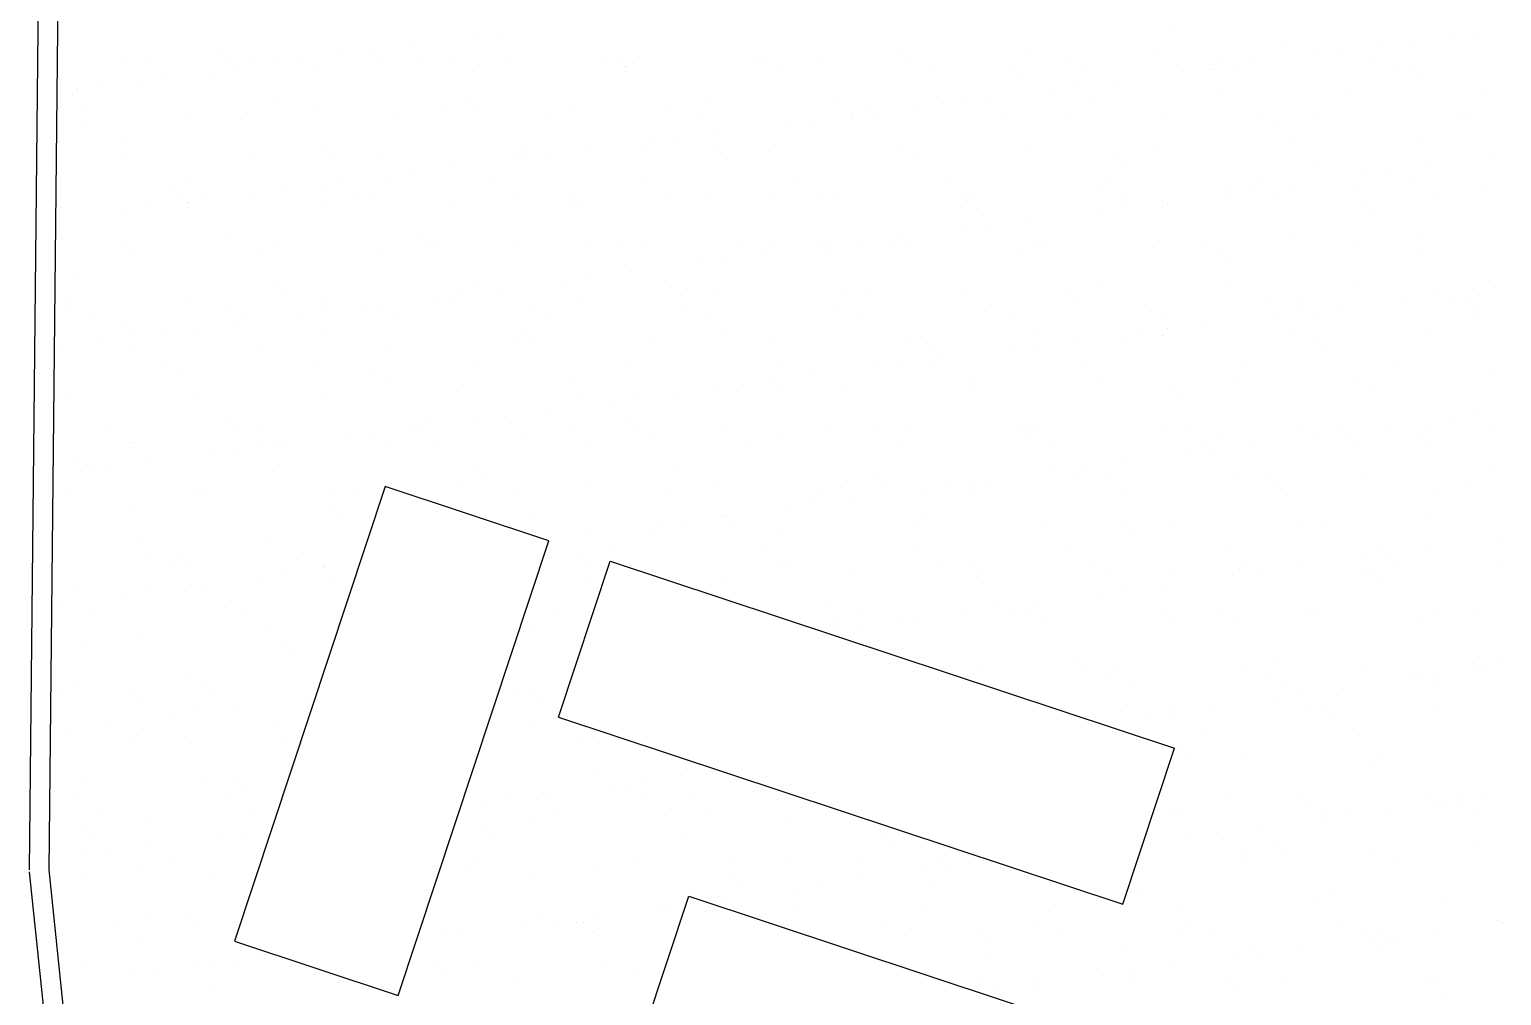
# Model space of a CAD drawing. Extents: x 472704 to 474638, y 1059265 to 1060325.
# Drawn here: x 473688.9 to 473778.5, y 1059547.4 to 1059606.2 of the extents above; entities that cross this region are included whole.
import ezdxf

# ---------------------------------------------------------------- set-up
doc = ezdxf.new("R2010")
doc.units = 0
doc.header["$LTSCALE"] = 0.4
doc.header["$MEASUREMENT"] = 0
for name, color, linetype in [('A-VIA-N', 7, 'CONTINUOUS'), ('PARCELASPEOPUESTAS', 3, 'CONTINUOUS'), ('PRIVADO', 3, 'CONTINUOUS'), ('VIAPROPUESTA', 7, 'CONTINUOUS')]:
    doc.layers.add(name, color=color, linetype=linetype)
doc.layers.add('AREAS VERDAS', color=72, linetype='CONTINUOUS', lineweight=25)
doc.layers.add('MODULOS', color=230, linetype='CONTINUOUS', lineweight=25)

msp = doc.modelspace()

# ---------------------------------------------------------------- linework, layer by layer
at = {"layer": 'A-VIA-N', "linetype": 'Continuous'}
msp.add_line((473688.901, 1059555.033), (473690.686, 1059725.191), dxfattribs=at)
at = {"layer": 'AREAS VERDAS', "color": 64, "linetype": 'Continuous'}
for p, q in [((473716.031, 1059605.71), (473716.031, 1059605.71)), ((473717.592, 1059605.916), (473717.592, 1059605.916)), ((473758.47, 1059606.163), (473758.47, 1059606.163)), ((473775.324, 1059605.749), (473775.324, 1059605.749)), ((473776.885, 1059605.955), (473776.885, 1059605.955)), ((473700.527, 1059604.774), (473700.527, 1059604.774)), ((473709.517, 1059604.853), (473709.517, 1059604.853)), ((473711.956, 1059605.174), (473711.956, 1059605.174)), ((473741.81, 1059604.81), (473741.81, 1059604.81)), ((473749.663, 1059604.91), (473749.663, 1059604.91)), ((473757.337, 1059604.873), (473757.337, 1059604.873)), ((473765.44, 1059605.165), (473765.44, 1059605.165)), ((473767.249, 1059604.686), (473767.249, 1059604.686)), ((473768.81, 1059604.892), (473768.81, 1059604.892)), ((473771.249, 1059605.213), (473771.249, 1059605.213)), ((473773.293, 1059605.265), (473773.293, 1059605.265)), ((473694.551, 1059604.099), (473694.551, 1059604.099)), ((473695.911, 1059604.392), (473695.911, 1059604.392)), ((473701.08, 1059604.267), (473701.08, 1059604.267)), ((473701.442, 1059603.79), (473701.442, 1059603.79)), ((473702.404, 1059604.2), (473702.404, 1059604.2)), ((473703.881, 1059604.111), (473703.881, 1059604.111)), ((473705.254, 1059604.409), (473705.254, 1059604.409)), ((473707.955, 1059604.647), (473707.955, 1059604.647)), ((473710.078, 1059604.163), (473710.078, 1059604.163)), ((473712.709, 1059604.508), (473712.709, 1059604.508)), ((473714.596, 1059604.425), (473714.596, 1059604.425)), ((473718.181, 1059604.455), (473718.181, 1059604.455)), ((473723.939, 1059604.442), (473723.939, 1059604.442)), ((473724.713, 1059604.405), (473724.713, 1059604.405)), ((473725.266, 1059603.898), (473725.266, 1059603.898)), ((473726.033, 1059604.555), (473726.033, 1059604.555)), ((473733.281, 1059604.459), (473733.281, 1059604.459)), ((473733.708, 1059604.518), (473733.708, 1059604.518)), ((473736.894, 1059604.14), (473736.894, 1059604.14)), ((473742.623, 1059604.476), (473742.623, 1059604.476)), ((473748.899, 1059604.037), (473748.899, 1059604.037)), ((473751.966, 1059604.493), (473751.966, 1059604.493)), ((473760.735, 1059603.828), (473760.735, 1059603.828)), ((473761.08, 1059603.772), (473761.08, 1059603.772)), ((473761.308, 1059604.51), (473761.308, 1059604.51)), ((473763.174, 1059604.149), (473763.174, 1059604.149)), ((473770.651, 1059604.527), (473770.651, 1059604.527)), ((473695.805, 1059603.048), (473695.805, 1059603.048)), ((473697.176, 1059603.586), (473697.176, 1059603.586)), ((473699.88, 1059603.584), (473699.88, 1059603.584)), ((473706.519, 1059603.603), (473706.519, 1059603.603)), ((473715.861, 1059603.62), (473715.861, 1059603.62)), ((473725.204, 1059603.637), (473725.204, 1059603.637)), ((473734.546, 1059603.654), (473734.546, 1059603.654)), ((473743.888, 1059603.67), (473743.888, 1059603.67)), ((473749.452, 1059603.53), (473749.452, 1059603.53)), ((473753.231, 1059603.687), (473753.231, 1059603.687)), ((473755.098, 1059603.086), (473755.098, 1059603.086)), ((473759.173, 1059603.623), (473759.173, 1059603.623)), ((473762.573, 1059603.704), (473762.573, 1059603.704)), ((473771.916, 1059603.721), (473771.916, 1059603.721)), ((473773.084, 1059603.668), (473773.084, 1059603.668)), ((473773.637, 1059603.162), (473773.637, 1059603.162)), ((473691.509, 1059602.141), (473691.509, 1059602.141)), ((473691.805, 1059602.521), (473691.805, 1059602.521)), ((473693.366, 1059602.727), (473693.366, 1059602.727)), ((473747.023, 1059602.023), (473747.023, 1059602.023)), ((473751.098, 1059602.56), (473751.098, 1059602.56)), ((473752.659, 1059602.765), (473752.659, 1059602.765)), ((473753.72, 1059602.097), (473753.72, 1059602.097)), ((473761.572, 1059602.198), (473761.572, 1059602.198)), ((473769.247, 1059602.161), (473769.247, 1059602.161)), ((473777.349, 1059602.453), (473777.349, 1059602.453)), ((473690.683, 1059601.132), (473690.683, 1059601.132)), ((473692.062, 1059601.634), (473692.062, 1059601.634)), ((473698.358, 1059601.095), (473698.358, 1059601.095)), ((473703.69, 1059601.875), (473703.69, 1059601.875)), ((473706.46, 1059601.387), (473706.46, 1059601.387)), ((473714.313, 1059601.487), (473714.313, 1059601.487)), ((473715.695, 1059601.772), (473715.695, 1059601.772)), ((473716.248, 1059601.265), (473716.248, 1059601.265)), ((473721.987, 1059601.45), (473721.987, 1059601.45)), ((473727.876, 1059601.507), (473727.876, 1059601.507)), ((473730.09, 1059601.742), (473730.09, 1059601.742)), ((473737.943, 1059601.842), (473737.943, 1059601.842)), ((473739.88, 1059601.404), (473739.88, 1059601.404)), ((473743.023, 1059601.497), (473743.023, 1059601.497)), ((473744.584, 1059601.702), (473744.584, 1059601.702)), ((473745.617, 1059601.806), (473745.617, 1059601.806)), ((473752.061, 1059601.139), (473752.061, 1059601.139)), ((473692.388, 1059600.667), (473692.388, 1059600.667)), ((473701.731, 1059600.684), (473701.731, 1059600.684)), ((473711.073, 1059600.701), (473711.073, 1059600.701)), ((473720.416, 1059600.718), (473720.416, 1059600.718)), ((473729.758, 1059600.735), (473729.758, 1059600.735)), ((473734.947, 1059600.433), (473734.947, 1059600.433)), ((473736.509, 1059600.639), (473736.509, 1059600.639)), ((473738.948, 1059600.96), (473738.948, 1059600.96)), ((473739.1, 1059600.752), (473739.1, 1059600.752)), ((473740.433, 1059600.897), (473740.433, 1059600.897)), ((473748.443, 1059600.769), (473748.443, 1059600.769)), ((473757.785, 1059600.786), (473757.785, 1059600.786)), ((473764.066, 1059601.035), (473764.066, 1059601.035)), ((473764.619, 1059600.529), (473764.619, 1059600.529)), ((473767.128, 1059600.803), (473767.128, 1059600.803)), ((473776.247, 1059600.77), (473776.247, 1059600.77)), ((473776.47, 1059600.82), (473776.47, 1059600.82)), ((473726.872, 1059599.37), (473726.872, 1059599.37)), ((473728.434, 1059599.576), (473728.434, 1059599.576)), ((473730.872, 1059599.897), (473730.872, 1059599.897)), ((473765.629, 1059599.385), (473765.629, 1059599.385)), ((473773.482, 1059599.485), (473773.482, 1059599.485)), ((473694.672, 1059599.242), (473694.672, 1059599.242)), ((473702.593, 1059598.419), (473702.593, 1059598.419)), ((473706.676, 1059599.139), (473706.676, 1059599.139)), ((473707.229, 1059598.632), (473707.229, 1059598.632)), ((473710.267, 1059598.382), (473710.267, 1059598.382)), ((473718.37, 1059598.674), (473718.37, 1059598.674)), ((473718.857, 1059598.874), (473718.857, 1059598.874)), ((473720.358, 1059598.513), (473720.358, 1059598.513)), ((473722.797, 1059598.834), (473722.797, 1059598.834)), ((473726.222, 1059598.774), (473726.222, 1059598.774)), ((473730.862, 1059598.771), (473730.862, 1059598.771)), ((473733.897, 1059598.738), (473733.897, 1059598.738)), ((473741.999, 1059599.03), (473741.999, 1059599.03)), ((473743.043, 1059598.505), (473743.043, 1059598.505)), ((473749.852, 1059599.13), (473749.852, 1059599.13)), ((473755.047, 1059598.402), (473755.047, 1059598.402)), ((473757.526, 1059599.093), (473757.526, 1059599.093)), ((473694.74, 1059598.319), (473694.74, 1059598.319)), ((473714.722, 1059597.771), (473714.722, 1059597.771)), ((473718.797, 1059598.307), (473718.797, 1059598.307)), ((473731.415, 1059598.264), (473731.415, 1059598.264)), ((473755.6, 1059597.896), (473755.6, 1059597.896)), ((473767.229, 1059598.137), (473767.229, 1059598.137)), ((473771.576, 1059597.488), (473771.576, 1059597.488)), ((473774.015, 1059597.809), (473774.015, 1059597.809)), ((473778.09, 1059598.346), (473778.09, 1059598.346)), ((473698.334, 1059596.879), (473698.334, 1059596.879)), ((473706.647, 1059596.708), (473706.647, 1059596.708)), ((473707.677, 1059596.896), (473707.677, 1059596.896)), ((473710.721, 1059597.244), (473710.721, 1059597.244)), ((473712.283, 1059597.45), (473712.283, 1059597.45)), ((473717.019, 1059596.913), (473717.019, 1059596.913)), ((473726.361, 1059596.93), (473726.361, 1059596.93)), ((473735.704, 1059596.947), (473735.704, 1059596.947)), ((473745.046, 1059596.964), (473745.046, 1059596.964)), ((473754.389, 1059596.981), (473754.389, 1059596.981)), ((473763.731, 1059596.998), (473763.731, 1059596.998)), ((473765.94, 1059596.746), (473765.94, 1059596.746)), ((473770.015, 1059597.283), (473770.015, 1059597.283)), ((473773.074, 1059597.015), (473773.074, 1059597.015)), ((473777.538, 1059596.672), (473777.538, 1059596.672)), ((473697.658, 1059596.506), (473697.658, 1059596.506)), ((473698.211, 1059595.999), (473698.211, 1059595.999)), ((473699.599, 1059596.073), (473699.599, 1059596.073)), ((473702.646, 1059596.181), (473702.646, 1059596.181)), ((473704.208, 1059596.386), (473704.208, 1059596.386)), ((473708.942, 1059596.09), (473708.942, 1059596.09)), ((473709.839, 1059596.241), (473709.839, 1059596.241)), ((473714.502, 1059595.707), (473714.502, 1059595.707)), ((473718.284, 1059596.107), (473718.284, 1059596.107)), ((473721.843, 1059596.138), (473721.843, 1059596.138)), ((473727.626, 1059596.124), (473727.626, 1059596.124)), ((473730.279, 1059595.962), (473730.279, 1059595.962)), ((473734.025, 1059595.872), (473734.025, 1059595.872)), ((473736.969, 1059596.141), (473736.969, 1059596.141)), ((473738.132, 1059596.062), (473738.132, 1059596.062)), ((473745.806, 1059596.025), (473745.806, 1059596.025)), ((473746.029, 1059595.769), (473746.029, 1059595.769)), ((473746.311, 1059596.158), (473746.311, 1059596.158)), ((473753.909, 1059596.317), (473753.909, 1059596.317)), ((473755.654, 1059596.175), (473755.654, 1059596.175)), ((473761.761, 1059596.417), (473761.761, 1059596.417)), ((473761.939, 1059596.219), (473761.939, 1059596.219)), ((473763.501, 1059596.425), (473763.501, 1059596.425)), ((473764.996, 1059596.192), (473764.996, 1059596.192)), ((473769.436, 1059596.38), (473769.436, 1059596.38)), ((473774.339, 1059596.209), (473774.339, 1059596.209)), ((473690.872, 1059595.351), (473690.872, 1059595.351)), ((473694.571, 1059595.118), (473694.571, 1059595.118)), ((473696.132, 1059595.323), (473696.132, 1059595.323)), ((473698.547, 1059595.314), (473698.547, 1059595.314)), ((473698.571, 1059595.644), (473698.571, 1059595.644)), ((473706.649, 1059595.606), (473706.649, 1059595.606)), ((473722.176, 1059595.67), (473722.176, 1059595.67)), ((473722.396, 1059595.631), (473722.396, 1059595.631)), ((473746.582, 1059595.263), (473746.582, 1059595.263)), ((473753.864, 1059595.156), (473753.864, 1059595.156)), ((473755.425, 1059595.362), (473755.425, 1059595.362)), ((473757.864, 1059595.683), (473757.864, 1059595.683)), ((473758.21, 1059595.504), (473758.21, 1059595.504)), ((473770.215, 1059595.401), (473770.215, 1059595.401)), ((473770.768, 1059594.894), (473770.768, 1059594.894)), ((473745.789, 1059594.093), (473745.789, 1059594.093)), ((473747.35, 1059594.299), (473747.35, 1059594.299)), ((473749.789, 1059594.62), (473749.789, 1059594.62)), ((473694.811, 1059593.155), (473694.811, 1059593.155)), ((473700.821, 1059593.608), (473700.821, 1059593.608)), ((473704.154, 1059593.172), (473704.154, 1059593.172)), ((473712.825, 1059593.505), (473712.825, 1059593.505)), ((473713.496, 1059593.189), (473713.496, 1059593.189)), ((473722.838, 1059593.206), (473722.838, 1059593.206)), ((473725.006, 1059593.239), (473725.006, 1059593.239)), ((473732.181, 1059593.223), (473732.181, 1059593.223)), ((473737.011, 1059593.136), (473737.011, 1059593.136)), ((473737.713, 1059593.03), (473737.713, 1059593.03)), ((473739.275, 1059593.236), (473739.275, 1059593.236)), ((473741.523, 1059593.24), (473741.523, 1059593.24)), ((473741.714, 1059593.557), (473741.714, 1059593.557)), ((473742.188, 1059593.249), (473742.188, 1059593.249)), ((473750.041, 1059593.349), (473750.041, 1059593.349)), ((473750.866, 1059593.257), (473750.866, 1059593.257)), ((473757.715, 1059593.312), (473757.715, 1059593.312)), ((473760.208, 1059593.274), (473760.208, 1059593.274)), ((473765.818, 1059593.604), (473765.818, 1059593.604)), ((473769.551, 1059593.291), (473769.551, 1059593.291)), ((473773.671, 1059593.705), (473773.671, 1059593.705)), ((473694.929, 1059592.539), (473694.929, 1059592.539)), ((473702.782, 1059592.639), (473702.782, 1059592.639)), ((473710.456, 1059592.602), (473710.456, 1059592.602)), ((473713.378, 1059592.998), (473713.378, 1059592.998)), ((473718.559, 1059592.894), (473718.559, 1059592.894)), ((473726.411, 1059592.994), (473726.411, 1059592.994)), ((473731.199, 1059592.173), (473731.199, 1059592.173)), ((473733.638, 1059592.494), (473733.638, 1059592.494)), ((473734.086, 1059592.957), (473734.086, 1059592.957)), ((473737.564, 1059592.63), (473737.564, 1059592.63)), ((473749.192, 1059592.871), (473749.192, 1059592.871)), ((473761.196, 1059592.768), (473761.196, 1059592.768)), ((473761.749, 1059592.261), (473761.749, 1059592.261)), ((473773.378, 1059592.503), (473773.378, 1059592.503)), ((473725.563, 1059591.43), (473725.563, 1059591.43)), ((473729.638, 1059591.967), (473729.638, 1059591.967)), ((473691.802, 1059590.975), (473691.802, 1059590.975)), ((473703.807, 1059590.872), (473703.807, 1059590.872)), ((473704.36, 1059590.365), (473704.36, 1059590.365)), ((473715.988, 1059590.606), (473715.988, 1059590.606)), ((473717.488, 1059590.367), (473717.488, 1059590.367)), ((473721.563, 1059590.904), (473721.563, 1059590.904)), ((473723.124, 1059591.109), (473723.124, 1059591.109)), ((473727.992, 1059590.503), (473727.992, 1059590.503)), ((473754.098, 1059590.537), (473754.098, 1059590.537)), ((473761.95, 1059590.637), (473761.95, 1059590.637)), ((473769.625, 1059590.6), (473769.625, 1059590.6)), ((473776.781, 1059590.406), (473776.781, 1059590.406)), ((473777.727, 1059590.892), (473777.727, 1059590.892)), ((473691.061, 1059589.571), (473691.061, 1059589.571)), ((473698.736, 1059589.534), (473698.736, 1059589.534)), ((473706.838, 1059589.826), (473706.838, 1059589.826)), ((473713.487, 1059589.841), (473713.487, 1059589.841)), ((473714.691, 1059589.926), (473714.691, 1059589.926)), ((473715.049, 1059590.046), (473715.049, 1059590.046)), ((473722.365, 1059589.889), (473722.365, 1059589.889)), ((473728.545, 1059589.997), (473728.545, 1059589.997)), ((473728.784, 1059589.418), (473728.784, 1059589.418)), ((473730.468, 1059590.181), (473730.468, 1059590.181)), ((473738.127, 1059589.435), (473738.127, 1059589.435)), ((473738.321, 1059590.281), (473738.321, 1059590.281)), ((473740.174, 1059590.238), (473740.174, 1059590.238)), ((473745.995, 1059590.245), (473745.995, 1059590.245)), ((473747.469, 1059589.452), (473747.469, 1059589.452)), ((473752.178, 1059590.135), (473752.178, 1059590.135)), ((473752.731, 1059589.628), (473752.731, 1059589.628)), ((473756.812, 1059589.469), (473756.812, 1059589.469)), ((473764.359, 1059589.87), (473764.359, 1059589.87)), ((473766.154, 1059589.486), (473766.154, 1059589.486)), ((473772.781, 1059589.879), (473772.781, 1059589.879)), ((473774.342, 1059590.085), (473774.342, 1059590.085)), ((473775.496, 1059589.503), (473775.496, 1059589.503)), ((473776.364, 1059589.767), (473776.364, 1059589.767)), ((473691.415, 1059589.35), (473691.415, 1059589.35)), ((473692.68, 1059588.544), (473692.68, 1059588.544)), ((473700.757, 1059589.367), (473700.757, 1059589.367)), ((473702.022, 1059588.561), (473702.022, 1059588.561)), ((473705.412, 1059588.778), (473705.412, 1059588.778)), ((473706.974, 1059588.983), (473706.974, 1059588.983)), ((473709.412, 1059589.304), (473709.412, 1059589.304)), ((473710.099, 1059589.384), (473710.099, 1059589.384)), ((473711.365, 1059588.578), (473711.365, 1059588.578)), ((473719.442, 1059589.401), (473719.442, 1059589.401)), ((473720.707, 1059588.595), (473720.707, 1059588.595)), ((473730.049, 1059588.612), (473730.049, 1059588.612)), ((473739.392, 1059588.629), (473739.392, 1059588.629)), ((473748.734, 1059588.646), (473748.734, 1059588.646)), ((473758.077, 1059588.663), (473758.077, 1059588.663)), ((473764.705, 1059588.816), (473764.705, 1059588.816)), ((473766.267, 1059589.022), (473766.267, 1059589.022)), ((473767.419, 1059588.68), (473767.419, 1059588.68)), ((473768.706, 1059589.343), (473768.706, 1059589.343)), ((473776.762, 1059588.697), (473776.762, 1059588.697)), ((473776.917, 1059589.26), (473776.917, 1059589.26)), ((473694.788, 1059588.239), (473694.788, 1059588.239)), ((473695.341, 1059587.732), (473695.341, 1059587.732)), ((473697.337, 1059587.714), (473697.337, 1059587.714)), ((473698.898, 1059587.92), (473698.898, 1059587.92)), ((473701.337, 1059588.241), (473701.337, 1059588.241)), ((473706.97, 1059587.973), (473706.97, 1059587.973)), ((473718.974, 1059587.87), (473718.974, 1059587.87)), ((473756.63, 1059587.753), (473756.63, 1059587.753)), ((473758.191, 1059587.959), (473758.191, 1059587.959)), ((473760.63, 1059588.28), (473760.63, 1059588.28)), ((473766.007, 1059587.824), (473766.007, 1059587.824)), ((473773.86, 1059587.924), (473773.86, 1059587.924)), ((473690.823, 1059586.857), (473690.823, 1059586.857)), ((473693.262, 1059587.178), (473693.262, 1059587.178)), ((473695.118, 1059586.758), (473695.118, 1059586.758)), ((473702.971, 1059586.858), (473702.971, 1059586.858)), ((473710.645, 1059586.821), (473710.645, 1059586.821)), ((473718.748, 1059587.113), (473718.748, 1059587.113)), ((473719.527, 1059587.364), (473719.527, 1059587.364)), ((473726.6, 1059587.214), (473726.6, 1059587.214)), ((473731.155, 1059587.605), (473731.155, 1059587.605)), ((473734.275, 1059587.177), (473734.275, 1059587.177)), ((473742.377, 1059587.469), (473742.377, 1059587.469)), ((473743.16, 1059587.502), (473743.16, 1059587.502)), ((473743.713, 1059586.995), (473743.713, 1059586.995)), ((473750.116, 1059586.895), (473750.116, 1059586.895)), ((473750.23, 1059587.569), (473750.23, 1059587.569)), ((473752.555, 1059587.217), (473752.555, 1059587.217)), ((473755.341, 1059587.237), (473755.341, 1059587.237)), ((473757.904, 1059587.532), (473757.904, 1059587.532)), ((473767.345, 1059587.134), (473767.345, 1059587.134)), ((473742.041, 1059585.832), (473742.041, 1059585.832)), ((473744.48, 1059586.153), (473744.48, 1059586.153)), ((473748.555, 1059586.69), (473748.555, 1059586.69)), ((473767.898, 1059586.627), (473767.898, 1059586.627)), ((473697.234, 1059585.643), (473697.234, 1059585.643)), ((473697.951, 1059585.34), (473697.951, 1059585.34)), ((473706.576, 1059585.66), (473706.576, 1059585.66)), ((473709.956, 1059585.237), (473709.956, 1059585.237)), ((473715.919, 1059585.677), (473715.919, 1059585.677)), ((473722.137, 1059584.972), (473722.137, 1059584.972)), ((473725.261, 1059585.694), (473725.261, 1059585.694)), ((473734.604, 1059585.71), (473734.604, 1059585.71)), ((473736.404, 1059585.09), (473736.404, 1059585.09)), ((473740.479, 1059585.627), (473740.479, 1059585.627)), ((473743.946, 1059585.727), (473743.946, 1059585.727)), ((473753.289, 1059585.744), (473753.289, 1059585.744)), ((473762.631, 1059585.761), (473762.631, 1059585.761)), ((473771.973, 1059585.778), (473771.973, 1059585.778)), ((473777.916, 1059585.111), (473777.916, 1059585.111)), ((473707.027, 1059584.045), (473707.027, 1059584.045)), ((473710.509, 1059584.731), (473710.509, 1059584.731)), ((473714.88, 1059584.146), (473714.88, 1059584.146)), ((473722.554, 1059584.109), (473722.554, 1059584.109)), ((473730.657, 1059584.401), (473730.657, 1059584.401)), ((473732.404, 1059584.564), (473732.404, 1059584.564)), ((473733.965, 1059584.769), (473733.965, 1059584.769)), ((473734.141, 1059584.869), (473734.141, 1059584.869)), ((473734.694, 1059584.362), (473734.694, 1059584.362)), ((473738.51, 1059584.501), (473738.51, 1059584.501)), ((473746.184, 1059584.464), (473746.184, 1059584.464)), ((473746.323, 1059584.604), (473746.323, 1059584.604)), ((473754.287, 1059584.756), (473754.287, 1059584.756)), ((473758.327, 1059584.501), (473758.327, 1059584.501)), ((473762.139, 1059584.856), (473762.139, 1059584.856)), ((473769.814, 1059584.819), (473769.814, 1059584.819)), ((473770.508, 1059584.235), (473770.508, 1059584.235)), ((473691.25, 1059583.79), (473691.25, 1059583.79)), ((473698.924, 1059583.754), (473698.924, 1059583.754)), ((473724.329, 1059583.501), (473724.329, 1059583.501)), ((473725.89, 1059583.706), (473725.89, 1059583.706)), ((473728.329, 1059584.027), (473728.329, 1059584.027)), ((473758.88, 1059583.994), (473758.88, 1059583.994)), ((473700.937, 1059582.604), (473700.937, 1059582.604)), ((473713.118, 1059582.339), (473713.118, 1059582.339)), ((473716.253, 1059582.437), (473716.253, 1059582.437)), ((473717.815, 1059582.643), (473717.815, 1059582.643)), ((473720.254, 1059582.964), (473720.254, 1059582.964)), ((473775.547, 1059582.476), (473775.547, 1059582.476)), ((473777.108, 1059582.682), (473777.108, 1059582.682)), ((473693.837, 1059581.838), (473693.837, 1059581.838)), ((473701.49, 1059582.098), (473701.49, 1059582.098)), ((473703.18, 1059581.855), (473703.18, 1059581.855)), ((473708.178, 1059581.374), (473708.178, 1059581.374)), ((473709.74, 1059581.58), (473709.74, 1059581.58)), ((473712.178, 1059581.901), (473712.178, 1059581.901)), ((473712.522, 1059581.872), (473712.522, 1059581.872)), ((473721.865, 1059581.889), (473721.865, 1059581.889)), ((473725.123, 1059582.236), (473725.123, 1059582.236)), ((473725.676, 1059581.729), (473725.676, 1059581.729)), ((473726.789, 1059581.433), (473726.789, 1059581.433)), ((473731.207, 1059581.906), (473731.207, 1059581.906)), ((473734.464, 1059581.396), (473734.464, 1059581.396)), ((473737.304, 1059581.971), (473737.304, 1059581.971)), ((473740.55, 1059581.923), (473740.55, 1059581.923)), ((473742.566, 1059581.688), (473742.566, 1059581.688)), ((473749.308, 1059581.867), (473749.308, 1059581.867)), ((473749.861, 1059581.361), (473749.861, 1059581.361)), ((473749.892, 1059581.94), (473749.892, 1059581.94)), ((473750.419, 1059581.788), (473750.419, 1059581.788)), ((473758.093, 1059581.752), (473758.093, 1059581.752)), ((473759.234, 1059581.956), (473759.234, 1059581.956)), ((473761.49, 1059581.602), (473761.49, 1059581.602)), ((473766.196, 1059582.043), (473766.196, 1059582.043)), ((473767.471, 1059581.413), (473767.471, 1059581.413)), ((473768.577, 1059581.973), (473768.577, 1059581.973)), ((473769.033, 1059581.618), (473769.033, 1059581.618)), ((473771.472, 1059581.94), (473771.472, 1059581.94)), ((473773.494, 1059581.499), (473773.494, 1059581.499)), ((473774.049, 1059582.144), (473774.049, 1059582.144)), ((473777.919, 1059581.99), (473777.919, 1059581.99)), ((473695.103, 1059581.032), (473695.103, 1059581.032)), ((473695.307, 1059580.978), (473695.307, 1059580.978)), ((473701.664, 1059580.517), (473701.664, 1059580.517)), ((473703.16, 1059581.078), (473703.16, 1059581.078)), ((473704.103, 1059580.838), (473704.103, 1059580.838)), ((473704.445, 1059581.049), (473704.445, 1059581.049)), ((473710.834, 1059581.041), (473710.834, 1059581.041)), ((473713.787, 1059581.066), (473713.787, 1059581.066)), ((473718.937, 1059581.333), (473718.937, 1059581.333)), ((473723.13, 1059581.083), (473723.13, 1059581.083)), ((473732.472, 1059581.1), (473732.472, 1059581.1)), ((473741.815, 1059581.117), (473741.815, 1059581.117)), ((473751.157, 1059581.134), (473751.157, 1059581.134)), ((473760.5, 1059581.151), (473760.5, 1059581.151)), ((473760.957, 1059580.555), (473760.957, 1059580.555)), ((473763.396, 1059580.876), (473763.396, 1059580.876)), ((473769.842, 1059581.168), (473769.842, 1059581.168)), ((473774.047, 1059580.992), (473774.047, 1059580.992)), ((473691.919, 1059579.971), (473691.919, 1059579.971)), ((473696.028, 1059579.775), (473696.028, 1059579.775)), ((473700.103, 1059580.311), (473700.103, 1059580.311)), ((473704.1, 1059579.706), (473704.1, 1059579.706)), ((473716.104, 1059579.603), (473716.104, 1059579.603)), ((473755.321, 1059579.813), (473755.321, 1059579.813)), ((473759.396, 1059580.35), (473759.396, 1059580.35)), ((473692.027, 1059579.248), (473692.027, 1059579.248)), ((473692.472, 1059579.464), (473692.472, 1059579.464)), ((473693.589, 1059579.454), (473693.589, 1059579.454)), ((473716.657, 1059579.096), (473716.657, 1059579.096)), ((473728.286, 1059579.338), (473728.286, 1059579.338)), ((473738.699, 1059578.72), (473738.699, 1059578.72)), ((473740.29, 1059579.234), (473740.29, 1059579.234)), ((473740.843, 1059578.728), (473740.843, 1059578.728)), ((473746.373, 1059578.684), (473746.373, 1059578.684)), ((473747.246, 1059578.75), (473747.246, 1059578.75)), ((473751.321, 1059579.287), (473751.321, 1059579.287)), ((473752.471, 1059578.969), (473752.471, 1059578.969)), ((473752.882, 1059579.492), (473752.882, 1059579.492)), ((473754.476, 1059578.976), (473754.476, 1059578.976)), ((473762.328, 1059579.076), (473762.328, 1059579.076)), ((473764.476, 1059578.866), (473764.476, 1059578.866)), ((473770.003, 1059579.039), (473770.003, 1059579.039)), ((473778.105, 1059579.331), (473778.105, 1059579.331)), ((473691.439, 1059578.01), (473691.439, 1059578.01)), ((473699.113, 1059577.973), (473699.113, 1059577.973)), ((473699.657, 1059578.13), (473699.657, 1059578.13)), ((473707.216, 1059578.265), (473707.216, 1059578.265)), ((473708.999, 1059578.147), (473708.999, 1059578.147)), ((473715.069, 1059578.365), (473715.069, 1059578.365)), ((473718.342, 1059578.164), (473718.342, 1059578.164)), ((473722.743, 1059578.328), (473722.743, 1059578.328)), ((473727.684, 1059578.181), (473727.684, 1059578.181)), ((473730.846, 1059578.62), (473730.846, 1059578.62)), ((473737.027, 1059578.198), (473737.027, 1059578.198)), ((473743.245, 1059578.223), (473743.245, 1059578.223)), ((473744.807, 1059578.429), (473744.807, 1059578.429)), ((473746.369, 1059578.215), (473746.369, 1059578.215)), ((473755.711, 1059578.232), (473755.711, 1059578.232)), ((473765.029, 1059578.359), (473765.029, 1059578.359)), ((473765.054, 1059578.249), (473765.054, 1059578.249)), ((473774.396, 1059578.266), (473774.396, 1059578.266)), ((473776.657, 1059578.601), (473776.657, 1059578.601)), ((473695.082, 1059577.073), (473695.082, 1059577.073)), ((473707.086, 1059576.97), (473707.086, 1059576.97)), ((473735.17, 1059577.16), (473735.17, 1059577.16)), ((473736.731, 1059577.366), (473736.731, 1059577.366)), ((473739.17, 1059577.687), (473739.17, 1059577.687)), ((473707.639, 1059576.463), (473707.639, 1059576.463)), ((473719.267, 1059576.705), (473719.267, 1059576.705)), ((473727.095, 1059576.097), (473727.095, 1059576.097)), ((473728.656, 1059576.303), (473728.656, 1059576.303)), ((473731.095, 1059576.624), (473731.095, 1059576.624)), ((473731.272, 1059576.601), (473731.272, 1059576.601)), ((473731.825, 1059576.095), (473731.825, 1059576.095)), ((473743.453, 1059576.336), (473743.453, 1059576.336)), ((473750.608, 1059576.008), (473750.608, 1059576.008)), ((473755.457, 1059576.233), (473755.457, 1059576.233)), ((473766.385, 1059576.263), (473766.385, 1059576.263)), ((473774.238, 1059576.363), (473774.238, 1059576.363)), ((473695.496, 1059575.197), (473695.496, 1059575.197)), ((473703.349, 1059575.297), (473703.349, 1059575.297)), ((473719.126, 1059575.552), (473719.126, 1059575.552)), ((473720.581, 1059575.24), (473720.581, 1059575.24)), ((473723.02, 1059575.561), (473723.02, 1059575.561)), ((473726.978, 1059575.653), (473726.978, 1059575.653)), ((473734.653, 1059575.616), (473734.653, 1059575.616)), ((473742.755, 1059575.908), (473742.755, 1059575.908)), ((473756.01, 1059575.726), (473756.01, 1059575.726)), ((473758.282, 1059575.971), (473758.282, 1059575.971)), ((473767.639, 1059575.968), (473767.639, 1059575.968)), ((473696.26, 1059574.325), (473696.26, 1059574.325)), ((473698.068, 1059574.337), (473698.068, 1059574.337)), ((473705.603, 1059574.342), (473705.603, 1059574.342)), ((473724.288, 1059574.376), (473724.288, 1059574.376)), ((473733.63, 1059574.393), (473733.63, 1059574.393)), ((473742.972, 1059574.41), (473742.972, 1059574.41)), ((473752.315, 1059574.427), (473752.315, 1059574.427)), ((473761.657, 1059574.444), (473761.657, 1059574.444)), ((473771, 1059574.461), (473771, 1059574.461)), ((473771.799, 1059574.215), (473771.799, 1059574.215)), ((473774.238, 1059574.536), (473774.238, 1059574.536)), ((473778.313, 1059575.073), (473778.313, 1059575.073)), ((473697.525, 1059573.519), (473697.525, 1059573.519)), ((473698.621, 1059573.83), (473698.621, 1059573.83)), ((473706.868, 1059573.536), (473706.868, 1059573.536)), ((473706.869, 1059573.434), (473706.869, 1059573.434)), ((473722.253, 1059573.968), (473722.253, 1059573.968)), ((473722.806, 1059573.462), (473722.806, 1059573.462)), ((473725.553, 1059573.57), (473725.553, 1059573.57)), ((473734.435, 1059573.703), (473734.435, 1059573.703)), ((473734.895, 1059573.587), (473734.895, 1059573.587)), ((473744.238, 1059573.604), (473744.238, 1059573.604)), ((473746.439, 1059573.6), (473746.439, 1059573.6)), ((473753.58, 1059573.621), (473753.58, 1059573.621)), ((473758.62, 1059573.335), (473758.62, 1059573.335)), ((473762.517, 1059573.295), (473762.517, 1059573.295)), ((473762.922, 1059573.638), (473762.922, 1059573.638)), ((473766.162, 1059573.473), (473766.162, 1059573.473)), ((473770.237, 1059574.01), (473770.237, 1059574.01)), ((473772.265, 1059573.655), (473772.265, 1059573.655)), ((473778.294, 1059573.55), (473778.294, 1059573.55)), ((473702.869, 1059572.908), (473702.869, 1059572.908)), ((473704.43, 1059573.113), (473704.43, 1059573.113)), ((473707.405, 1059572.485), (473707.405, 1059572.485)), ((473722.932, 1059572.548), (473722.932, 1059572.548)), ((473731.035, 1059572.84), (473731.035, 1059572.84)), ((473738.888, 1059572.94), (473738.888, 1059572.94)), ((473746.562, 1059572.903), (473746.562, 1059572.903)), ((473746.992, 1059573.093), (473746.992, 1059573.093)), ((473754.665, 1059573.195), (473754.665, 1059573.195)), ((473758.087, 1059572.41), (473758.087, 1059572.41)), ((473762.162, 1059572.946), (473762.162, 1059572.946)), ((473763.723, 1059573.152), (473763.723, 1059573.152)), ((473770.192, 1059573.258), (473770.192, 1059573.258)), ((473770.625, 1059573.232), (473770.625, 1059573.232)), ((473771.178, 1059572.725), (473771.178, 1059572.725)), ((473691.628, 1059572.229), (473691.628, 1059572.229)), ((473694.793, 1059571.845), (473694.793, 1059571.845)), ((473696.355, 1059572.05), (473696.355, 1059572.05)), ((473698.794, 1059572.371), (473698.794, 1059572.371)), ((473699.302, 1059572.193), (473699.302, 1059572.193)), ((473754.087, 1059571.883), (473754.087, 1059571.883)), ((473755.648, 1059572.089), (473755.648, 1059572.089)), ((473690.719, 1059571.308), (473690.719, 1059571.308)), ((473692.737, 1059570.601), (473692.737, 1059570.601)), ((473701.231, 1059571.438), (473701.231, 1059571.438)), ((473702.08, 1059570.618), (473702.08, 1059570.618)), ((473720.765, 1059570.652), (473720.765, 1059570.652)), ((473737.421, 1059570.967), (473737.421, 1059570.967)), ((473739.449, 1059570.686), (473739.449, 1059570.686)), ((473746.011, 1059570.82), (473746.011, 1059570.82)), ((473747.573, 1059571.026), (473747.573, 1059571.026)), ((473748.792, 1059570.703), (473748.792, 1059570.703)), ((473749.602, 1059570.702), (473749.602, 1059570.702)), ((473750.012, 1059571.347), (473750.012, 1059571.347)), ((473758.134, 1059570.72), (473758.134, 1059570.72)), ((473761.606, 1059570.599), (473761.606, 1059570.599)), ((473767.477, 1059570.737), (473767.477, 1059570.737)), ((473776.819, 1059570.754), (473776.819, 1059570.754)), ((473719.314, 1059569.772), (473719.314, 1059569.772)), ((473737.936, 1059569.757), (473737.936, 1059569.757)), ((473737.974, 1059570.46), (473737.974, 1059570.46)), ((473739.497, 1059569.963), (473739.497, 1059569.963)), ((473741.936, 1059570.284), (473741.936, 1059570.284)), ((473742.944, 1059570.127), (473742.944, 1059570.127)), ((473750.797, 1059570.227), (473750.797, 1059570.227)), ((473758.471, 1059570.191), (473758.471, 1059570.191)), ((473762.159, 1059570.092), (473762.159, 1059570.092)), ((473766.574, 1059570.482), (473766.574, 1059570.482)), ((473773.788, 1059570.333), (473773.788, 1059570.333)), ((473774.427, 1059570.583), (473774.427, 1059570.583)), ((473692.212, 1059568.805), (473692.212, 1059568.805)), ((473695.685, 1059569.417), (473695.685, 1059569.417)), ((473703.538, 1059569.517), (473703.538, 1059569.517)), ((473704.217, 1059568.702), (473704.217, 1059568.702)), ((473704.77, 1059568.196), (473704.77, 1059568.196)), ((473752.588, 1059567.966), (473752.588, 1059567.966)), ((473721.785, 1059567.631), (473721.785, 1059567.631)), ((473746.751, 1059567.123), (473746.751, 1059567.123)), ((473753.141, 1059567.459), (473753.141, 1059567.459)), ((473754.854, 1059567.415), (473754.854, 1059567.415)), ((473762.706, 1059567.515), (473762.706, 1059567.515)), ((473764.769, 1059567.7), (473764.769, 1059567.7)), ((473770.381, 1059567.478), (473770.381, 1059567.478)), ((473776.774, 1059567.597), (473776.774, 1059567.597)), ((473777.004, 1059567.133), (473777.004, 1059567.133)), ((473777.327, 1059567.091), (473777.327, 1059567.091)), ((473778.483, 1059567.77), (473778.483, 1059567.77)), ((473691.817, 1059566.449), (473691.817, 1059566.449)), ((473698.683, 1059566.813), (473698.683, 1059566.813)), ((473699.491, 1059566.412), (473699.491, 1059566.412)), ((473745.395, 1059566.898), (473745.395, 1059566.898)), ((473754.738, 1059566.915), (473754.738, 1059566.915)), ((473764.08, 1059566.932), (473764.08, 1059566.932)), ((473765.345, 1059566.126), (473765.345, 1059566.126)), ((473773.003, 1059566.606), (473773.003, 1059566.606)), ((473773.423, 1059566.949), (473773.423, 1059566.949)), ((473774.565, 1059566.812), (473774.565, 1059566.812)), ((473774.688, 1059566.143), (473774.688, 1059566.143)), ((473690.606, 1059565.99), (473690.606, 1059565.99)), ((473695.198, 1059566.069), (473695.198, 1059566.069)), ((473695.751, 1059565.563), (473695.751, 1059565.563)), ((473699.948, 1059566.007), (473699.948, 1059566.007)), ((473705.635, 1059565.505), (473705.635, 1059565.505)), ((473718.633, 1059566.041), (473718.633, 1059566.041)), ((473719.384, 1059565.701), (473719.384, 1059565.701)), ((473756.003, 1059566.109), (473756.003, 1059566.109)), ((473764.928, 1059565.543), (473764.928, 1059565.543)), ((473766.489, 1059565.749), (473766.489, 1059565.749)), ((473768.928, 1059566.07), (473768.928, 1059566.07)), ((473697.559, 1059564.441), (473697.559, 1059564.441)), ((473699.121, 1059564.647), (473699.121, 1059564.647)), ((473701.56, 1059564.968), (473701.56, 1059564.968)), ((473719.937, 1059565.194), (473719.937, 1059565.194)), ((473755.751, 1059565.067), (473755.751, 1059565.067)), ((473756.853, 1059564.48), (473756.853, 1059564.48)), ((473758.414, 1059564.686), (473758.414, 1059564.686)), ((473758.66, 1059564.41), (473758.66, 1059564.41)), ((473760.853, 1059565.007), (473760.853, 1059565.007)), ((473766.763, 1059564.702), (473766.763, 1059564.702)), ((473767.755, 1059564.964), (473767.755, 1059564.964)), ((473768.308, 1059564.458), (473768.308, 1059564.458)), ((473774.616, 1059564.802), (473774.616, 1059564.802)), ((473691.046, 1059563.584), (473691.046, 1059563.584)), ((473693.485, 1059563.905), (473693.485, 1059563.905)), ((473695.874, 1059563.636), (473695.874, 1059563.636)), ((473703.727, 1059563.736), (473703.727, 1059563.736)), ((473719.503, 1059563.991), (473719.503, 1059563.991)), ((473695.16, 1059563.089), (473695.16, 1059563.089)), ((473698.361, 1059563.171), (473698.361, 1059563.171)), ((473704.503, 1059563.106), (473704.503, 1059563.106)), ((473722.547, 1059562.803), (473722.547, 1059562.803)), ((473723.188, 1059563.14), (473723.188, 1059563.14)), ((473760.557, 1059563.208), (473760.557, 1059563.208)), ((473769.9, 1059563.225), (473769.9, 1059563.225)), ((473758.737, 1059562.331), (473758.737, 1059562.331)), ((473759.29, 1059561.824), (473759.29, 1059561.824)), ((473762.895, 1059561.734), (473762.895, 1059561.734)), ((473770.57, 1059561.698), (473770.57, 1059561.698)), ((473770.918, 1059562.066), (473770.918, 1059562.066)), ((473723.31, 1059560.987), (473723.31, 1059560.987)), ((473728.552, 1059560.754), (473728.552, 1059560.754)), ((473692.006, 1059560.668), (473692.006, 1059560.668)), ((473699.68, 1059560.632), (473699.68, 1059560.632)), ((473701.347, 1059560.435), (473701.347, 1059560.435)), ((473701.9, 1059559.928), (473701.9, 1059559.928)), ((473724.551, 1059560.227), (473724.551, 1059560.227)), ((473725.533, 1059560.067), (473725.533, 1059560.067)), ((473726.113, 1059560.433), (473726.113, 1059560.433)), ((473691.764, 1059559.284), (473691.764, 1059559.284)), ((473701.106, 1059559.301), (473701.106, 1059559.301)), ((473716.476, 1059559.164), (473716.476, 1059559.164)), ((473718.037, 1059559.37), (473718.037, 1059559.37)), ((473719.791, 1059559.335), (473719.791, 1059559.335)), ((473720.476, 1059559.691), (473720.476, 1059559.691)), ((473726.086, 1059559.56), (473726.086, 1059559.56)), ((473729.133, 1059559.352), (473729.133, 1059559.352)), ((473761.9, 1059559.433), (473761.9, 1059559.433)), ((473766.503, 1059559.42), (473766.503, 1059559.42)), ((473773.904, 1059559.33), (473773.904, 1059559.33)), ((473774.805, 1059559.022), (473774.805, 1059559.022)), ((473775.769, 1059559.203), (473775.769, 1059559.203)), ((473775.846, 1059559.437), (473775.846, 1059559.437)), ((473777.331, 1059559.409), (473777.331, 1059559.409)), ((473693.029, 1059558.478), (473693.029, 1059558.478)), ((473702.371, 1059558.495), (473702.371, 1059558.495)), ((473719.692, 1059558.211), (473719.692, 1059558.211)), ((473721.056, 1059558.529), (473721.056, 1059558.529)), ((473727.545, 1059558.311), (473727.545, 1059558.311)), ((473730.398, 1059558.546), (473730.398, 1059558.546)), ((473735.219, 1059558.274), (473735.219, 1059558.274)), ((473758.426, 1059558.597), (473758.426, 1059558.597)), ((473758.849, 1059558.63), (473758.849, 1059558.63)), ((473766.952, 1059558.922), (473766.952, 1059558.922)), ((473767.694, 1059558.14), (473767.694, 1059558.14)), ((473767.768, 1059558.614), (473767.768, 1059558.614)), ((473769.255, 1059558.345), (473769.255, 1059558.345)), ((473771.694, 1059558.667), (473771.694, 1059558.667)), ((473774.457, 1059558.823), (473774.457, 1059558.823)), ((473777.111, 1059558.631), (473777.111, 1059558.631)), ((473692.329, 1059557.802), (473692.329, 1059557.802)), ((473692.882, 1059557.295), (473692.882, 1059557.295)), ((473696.063, 1059557.856), (473696.063, 1059557.856)), ((473701.887, 1059557.244), (473701.887, 1059557.244)), ((473716.514, 1059557.434), (473716.514, 1059557.434)), ((473728.696, 1059557.168), (473728.696, 1059557.168)), ((473761.18, 1059557.282), (473761.18, 1059557.282)), ((473763.619, 1059557.603), (473763.619, 1059557.603)), ((473696.25, 1059556.502), (473696.25, 1059556.502)), ((473700.325, 1059557.038), (473700.325, 1059557.038)), ((473717.067, 1059556.927), (473717.067, 1059556.927)), ((473740.7, 1059557.065), (473740.7, 1059557.065)), ((473741.253, 1059556.558), (473741.253, 1059556.558)), ((473759.619, 1059557.077), (473759.619, 1059557.077)), ((473764.886, 1059556.697), (473764.886, 1059556.697)), ((473777.067, 1059556.432), (473777.067, 1059556.432)), ((473692.25, 1059555.975), (473692.25, 1059555.975)), ((473693.812, 1059556.181), (473693.812, 1059556.181)), ((473697.583, 1059555.576), (473697.583, 1059555.576)), ((473716.268, 1059555.61), (473716.268, 1059555.61)), ((473725.61, 1059555.627), (473725.61, 1059555.627)), ((473731.602, 1059555.498), (473731.602, 1059555.498)), ((473734.953, 1059555.644), (473734.953, 1059555.644)), ((473739.455, 1059555.599), (473739.455, 1059555.599)), ((473744.295, 1059555.661), (473744.295, 1059555.661)), ((473747.129, 1059555.562), (473747.129, 1059555.562)), ((473747.468, 1059555.477), (473747.468, 1059555.477)), ((473762.98, 1059555.695), (473762.98, 1059555.695)), ((473763.084, 1059555.954), (473763.084, 1059555.954)), ((473765.439, 1059556.19), (473765.439, 1059556.19)), ((473770.759, 1059555.917), (473770.759, 1059555.917)), ((473772.323, 1059555.712), (473772.323, 1059555.712)), ((473692.195, 1059554.888), (473692.195, 1059554.888)), ((473695.492, 1059554.904), (473695.492, 1059554.904)), ((473699.869, 1059554.851), (473699.869, 1059554.851)), ((473715.825, 1059555.243), (473715.825, 1059555.243)), ((473719.677, 1059554.535), (473719.677, 1059554.535)), ((473723.499, 1059555.206), (473723.499, 1059555.206)), ((473743.468, 1059554.95), (473743.468, 1059554.95)), ((473745.029, 1059555.156), (473745.029, 1059555.156)), ((473731.682, 1059554.432), (473731.682, 1059554.432)), ((473732.235, 1059553.925), (473732.235, 1059553.925)), ((473735.393, 1059553.887), (473735.393, 1059553.887)), ((473736.954, 1059554.093), (473736.954, 1059554.093)), ((473739.393, 1059554.414), (473739.393, 1059554.414)), ((473743.863, 1059554.167), (473743.863, 1059554.167)), ((473755.867, 1059554.064), (473755.867, 1059554.064)), ((473768.049, 1059553.798), (473768.049, 1059553.798)), ((473727.317, 1059552.824), (473727.317, 1059552.824)), ((473728.879, 1059553.03), (473728.879, 1059553.03)), ((473731.318, 1059553.351), (473731.318, 1059553.351)), ((473743.511, 1059552.786), (473743.511, 1059552.786)), ((473751.364, 1059552.886), (473751.364, 1059552.886)), ((473756.42, 1059553.557), (473756.42, 1059553.557)), ((473759.038, 1059552.849), (473759.038, 1059552.849)), ((473767.141, 1059553.141), (473767.141, 1059553.141)), ((473774.994, 1059553.241), (473774.994, 1059553.241)), ((473694.187, 1059551.771), (473694.187, 1059551.771)), ((473696.252, 1059552.075), (473696.252, 1059552.075)), ((473698.478, 1059552.167), (473698.478, 1059552.167)), ((473712.871, 1059551.805), (473712.871, 1059551.805)), ((473719.881, 1059552.431), (473719.881, 1059552.431)), ((473720.803, 1059551.967), (473720.803, 1059551.967)), ((473722.214, 1059551.822), (473722.214, 1059551.822)), ((473722.663, 1059551.799), (473722.663, 1059551.799)), ((473723.242, 1059552.288), (473723.242, 1059552.288)), ((473727.734, 1059552.531), (473727.734, 1059552.531)), ((473735.408, 1059552.494), (473735.408, 1059552.494)), ((473740.899, 1059551.856), (473740.899, 1059551.856)), ((473750.241, 1059551.873), (473750.241, 1059551.873)), ((473759.584, 1059551.89), (473759.584, 1059551.89)), ((473768.926, 1059551.907), (473768.926, 1059551.907)), ((473778.268, 1059551.924), (473778.268, 1059551.924)), ((473778.535, 1059551.8), (473778.535, 1059551.8)), ((473695.452, 1059550.965), (473695.452, 1059550.965)), ((473699.031, 1059551.661), (473699.031, 1059551.661)), ((473712.728, 1059550.903), (473712.728, 1059550.903)), ((473714.137, 1059550.999), (473714.137, 1059550.999)), ((473715.167, 1059551.225), (473715.167, 1059551.225)), ((473719.242, 1059551.761), (473719.242, 1059551.761)), ((473723.216, 1059551.292), (473723.216, 1059551.292)), ((473723.479, 1059551.016), (473723.479, 1059551.016)), ((473734.845, 1059551.534), (473734.845, 1059551.534)), ((473742.164, 1059551.05), (473742.164, 1059551.05)), ((473746.849, 1059551.431), (473746.849, 1059551.431)), ((473747.402, 1059550.924), (473747.402, 1059550.924)), ((473751.506, 1059551.067), (473751.506, 1059551.067)), ((473759.03, 1059551.165), (473759.03, 1059551.165)), ((473760.849, 1059551.084), (473760.849, 1059551.084)), ((473770.191, 1059551.101), (473770.191, 1059551.101)), ((473771.035, 1059551.062), (473771.035, 1059551.062)), ((473772.021, 1059550.942), (473772.021, 1059550.942)), ((473774.46, 1059551.263), (473774.46, 1059551.263)), ((473755.42, 1059550.073), (473755.42, 1059550.073)), ((473763.273, 1059550.173), (473763.273, 1059550.173)), ((473766.385, 1059550.2), (473766.385, 1059550.2)), ((473770.46, 1059550.737), (473770.46, 1059550.737)), ((473770.948, 1059550.137), (473770.948, 1059550.137)), ((473771.588, 1059550.556), (473771.588, 1059550.556)), ((473692.384, 1059549.108), (473692.384, 1059549.108)), ((473699.016, 1059549.098), (473699.016, 1059549.098)), ((473701.641, 1059549.269), (473701.641, 1059549.269)), ((473703.091, 1059549.635), (473703.091, 1059549.635)), ((473713.645, 1059549.166), (473713.645, 1059549.166)), ((473716.014, 1059549.463), (473716.014, 1059549.463)), ((473723.688, 1059549.426), (473723.688, 1059549.426)), ((473747.318, 1059549.781), (473747.318, 1059549.781)), ((473758.31, 1059549.137), (473758.31, 1059549.137)), ((473762.385, 1059549.673), (473762.385, 1059549.673)), ((473763.946, 1059549.879), (473763.946, 1059549.879)), ((473695.016, 1059548.572), (473695.016, 1059548.572)), ((473696.578, 1059548.777), (473696.578, 1059548.777)), ((473700.058, 1059549.071), (473700.058, 1059549.071)), ((473714.198, 1059548.659), (473714.198, 1059548.659)), ((473725.826, 1059548.901), (473725.826, 1059548.901)), ((473750.012, 1059548.532), (473750.012, 1059548.532)), ((473754.309, 1059548.61), (473754.309, 1059548.61)), ((473755.871, 1059548.816), (473755.871, 1059548.816)), ((473762.016, 1059548.429), (473762.016, 1059548.429)), ((473774.745, 1059548.2), (473774.745, 1059548.2)), ((473690.941, 1059548.035), (473690.941, 1059548.035)), ((473700.006, 1059548.064), (473700.006, 1059548.064)), ((473718.691, 1059548.098), (473718.691, 1059548.098)), ((473746.718, 1059548.149), (473746.718, 1059548.149)), ((473747.795, 1059547.753), (473747.795, 1059547.753)), ((473750.234, 1059548.074), (473750.234, 1059548.074)), ((473756.061, 1059548.166), (473756.061, 1059548.166)), ((473762.569, 1059547.923), (473762.569, 1059547.923)), ((473765.403, 1059548.183), (473765.403, 1059548.183)), ((473774.198, 1059548.164), (473774.198, 1059548.164)), ((473775.183, 1059547.461), (473775.183, 1059547.461))]:
    msp.add_line(p, q, dxfattribs=at)
at = {"layer": 'MODULOS'}
for p, q in [((473710.552, 1059578.357), (473701.381, 1059550.687)), ((473720.518, 1059575.053), (473710.552, 1059578.357)), ((473711.348, 1059547.384), (473720.518, 1059575.053)), ((473721.122, 1059564.319), (473724.268, 1059573.811)), ((473724.268, 1059573.811), (473758.63, 1059562.422)), ((473721.122, 1059564.319), (473755.484, 1059552.93)), ((473755.484, 1059552.93), (473758.63, 1059562.422)), ((473725.9, 1059543.93), (473729.046, 1059553.422)), ((473729.046, 1059553.422), (473763.408, 1059542.034)), ((473701.381, 1059550.687), (473711.348, 1059547.384))]:
    msp.add_line(p, q, dxfattribs=at)
at = {"layer": 'PARCELASPEOPUESTAS', "linetype": 'Continuous'}
msp.add_line((473690.101, 1059555.02), (473691.893, 1059725.942), dxfattribs=at)
at = {"layer": 'PRIVADO', "linetype": 'Continuous'}
msp.add_line((473691.211, 1059544.376), (473690.101, 1059555.02), dxfattribs=at)
at = {"layer": 'VIAPROPUESTA', "linetype": 'Continuous'}
msp.add_line((473690.017, 1059544.252), (473688.908, 1059554.896), dxfattribs=at)

doc.saveas('drawing.dxf')
